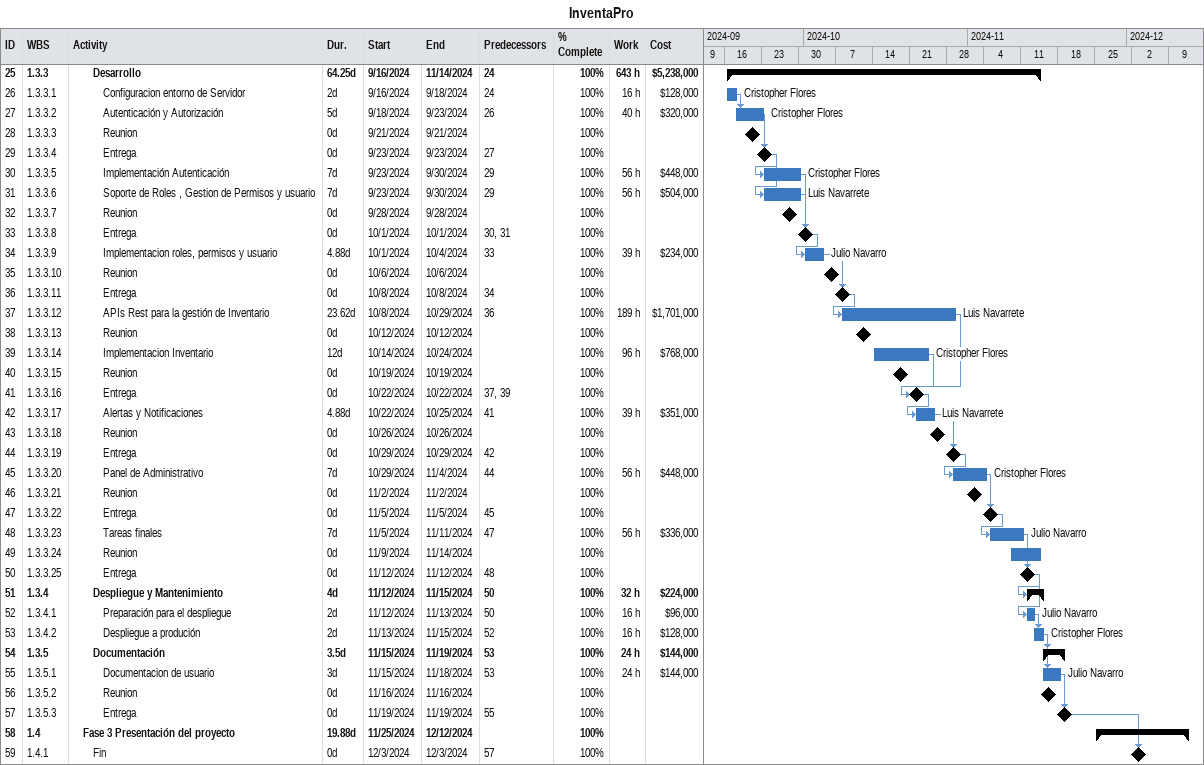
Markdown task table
InventaPro

| ID | WBS | Task | Duration | Start | Finish | Predecessors | Resources | % complete | Work (h) | Cost ($) |
|---|---|---|---|---|---|---|---|---|---|---|
| 25 | 1.3.3 | **Desarrollo** | 64.25d | 2024-09-16 | 2024-11-14 | 24 |  | 100 | 643 | 5238000 |
| 26 | 1.3.3.1 | Configuracion entorno de Servidor | 2d | 2024-09-16 | 2024-09-18 | 24 | Cristopher Flores | 100 | 16 | 128000 |
| 27 | 1.3.3.2 | Autenticación y Autorización | 5d | 2024-09-18 | 2024-09-23 | 26 | Cristopher Flores | 100 | 40 | 320000 |
| 28 | 1.3.3.3 | Reunion | 0d | 2024-09-21 | 2024-09-21 |  |  | 100 |  |  |
| 29 | 1.3.3.4 | Entrega | 0d | 2024-09-23 | 2024-09-23 | 27 |  | 100 |  |  |
| 30 | 1.3.3.5 | Implementación Autenticación | 7d | 2024-09-23 | 2024-09-30 | 29 | Cristopher Flores | 100 | 56 | 448000 |
| 31 | 1.3.3.6 | Soporte de Roles , Gestion de Permisos y usuario | 7d | 2024-09-23 | 2024-09-30 | 29 | Luis Navarrete | 100 | 56 | 504000 |
| 32 | 1.3.3.7 | Reunion | 0d | 2024-09-28 | 2024-09-28 |  |  | 100 |  |  |
| 33 | 1.3.3.8 | Entrega | 0d | 2024-10-01 | 2024-10-01 | 30, 31 |  | 100 |  |  |
| 34 | 1.3.3.9 | Implementacion roles, permisos y usuario | 4.88d | 2024-10-01 | 2024-10-04 | 33 | Julio Navarro | 100 | 39 | 234000 |
| 35 | 1.3.3.10 | Reunion | 0d | 2024-10-06 | 2024-10-06 |  |  | 100 |  |  |
| 36 | 1.3.3.11 | Entrega | 0d | 2024-10-08 | 2024-10-08 | 34 |  | 100 |  |  |
| 37 | 1.3.3.12 | APIs Rest para la gestión de Inventario | 23.62d | 2024-10-08 | 2024-10-29 | 36 | Luis Navarrete | 100 | 189 | 1701000 |
| 38 | 1.3.3.13 | Reunion | 0d | 2024-10-12 | 2024-10-12 |  |  | 100 |  |  |
| 39 | 1.3.3.14 | Implementacion Inventario | 12d | 2024-10-14 | 2024-10-24 |  | Cristopher Flores | 100 | 96 | 768000 |
| 40 | 1.3.3.15 | Reunion | 0d | 2024-10-19 | 2024-10-19 |  |  | 100 |  |  |
| 41 | 1.3.3.16 | Entrega | 0d | 2024-10-22 | 2024-10-22 | 37, 39 |  | 100 |  |  |
| 42 | 1.3.3.17 | Alertas y Notificaciones | 4.88d | 2024-10-22 | 2024-10-25 | 41 | Luis Navarrete | 100 | 39 | 351000 |
| 43 | 1.3.3.18 | Reunion | 0d | 2024-10-26 | 2024-10-26 |  |  | 100 |  |  |
| 44 | 1.3.3.19 | Entrega | 0d | 2024-10-29 | 2024-10-29 | 42 |  | 100 |  |  |
| 45 | 1.3.3.20 | Panel de Administrativo | 7d | 2024-10-29 | 2024-11-04 | 44 | Cristopher Flores | 100 | 56 | 448000 |
| 46 | 1.3.3.21 | Reunion | 0d | 2024-11-02 | 2024-11-02 |  |  | 100 |  |  |
| 47 | 1.3.3.22 | Entrega | 0d | 2024-11-05 | 2024-11-05 | 45 |  | 100 |  |  |
| 48 | 1.3.3.23 | Tareas finales | 7d | 2024-11-05 | 2024-11-11 | 47 | Julio Navarro | 100 | 56 | 336000 |
| 49 | 1.3.3.24 | Reunion | 0d | 2024-11-09 | 2024-11-14 |  |  | 100 |  |  |
| 50 | 1.3.3.25 | Entrega | 0d | 2024-11-12 | 2024-11-12 | 48 |  | 100 |  |  |
| 51 | 1.3.4 | **Despliegue y Mantenimiento** | 4d | 2024-11-12 | 2024-11-15 | 50 |  | 100 | 32 | 224000 |
| 52 | 1.3.4.1 | Preparación para el despliegue | 2d | 2024-11-12 | 2024-11-13 | 50 | Julio Navarro | 100 | 16 | 96000 |
| 53 | 1.3.4.2 | Despliegue a produción | 2d | 2024-11-13 | 2024-11-15 | 52 | Cristopher Flores | 100 | 16 | 128000 |
| 54 | 1.3.5 | **Documentación** | 3.5d | 2024-11-15 | 2024-11-19 | 53 |  | 100 | 24 | 144000 |
| 55 | 1.3.5.1 | Documentacion de usuario | 3d | 2024-11-15 | 2024-11-18 | 53 | Julio Navarro | 100 | 24 | 144000 |
| 56 | 1.3.5.2 | Reunion | 0d | 2024-11-16 | 2024-11-16 |  |  | 100 |  |  |
| 57 | 1.3.5.3 | Entrega | 0d | 2024-11-19 | 2024-11-19 | 55 |  | 100 |  |  |
| 58 | 1.4 | **Fase 3 Presentación del proyecto** | 19.88d | 2024-11-25 | 2024-12-12 |  |  | 100 |  |  |
| 59 | 1.4.1 | Fin | 0d | 2024-12-03 | 2024-12-03 | 57 |  | 100 |  |  |
